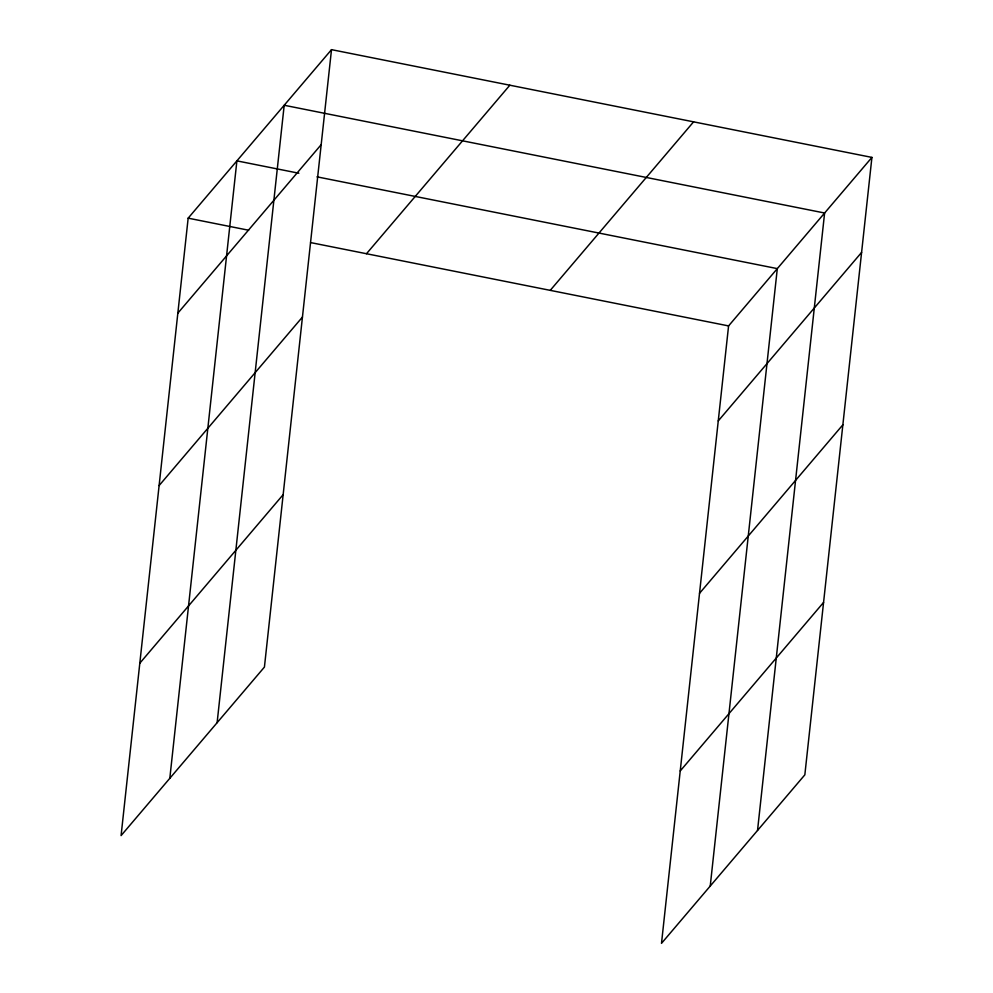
<?xml version="1.0" encoding="UTF-8"?>
<svg xmlns="http://www.w3.org/2000/svg" width="993" height="993" viewBox="0 0 993 993"><rect width="100%" height="100%" fill="white"/><g stroke="black" fill="none" stroke-linecap="round" stroke-linejoin="round"><path stroke-width="1.49" d="M331.501 49.65L188.161 218.162L121.084 835.597L264.423 667.085L331.501 49.65L871.916 157.403L804.839 774.838L661.499 943.35L728.577 325.915L871.916 157.403M169.815 778.301L236.893 160.866L298.856 173.229M217.119 722.693L284.197 105.258L824.612 213.011L757.535 830.446M710.231 886.054L777.308 268.619L316.99 176.841M177.834 313.167L321.186 144.655M159.103 485.577L302.455 317.052M366.491 253.724L509.843 85.212M139.814 663.2L283.154 494.675M550.234 290.366L693.586 121.841M718.249 420.92L861.601 252.396M699.519 593.317L842.871 424.805M680.23 770.953L823.569 602.428M188.161 218.162L248.61 230.227M310.573 242.577L728.577 325.915"/></g></svg>
